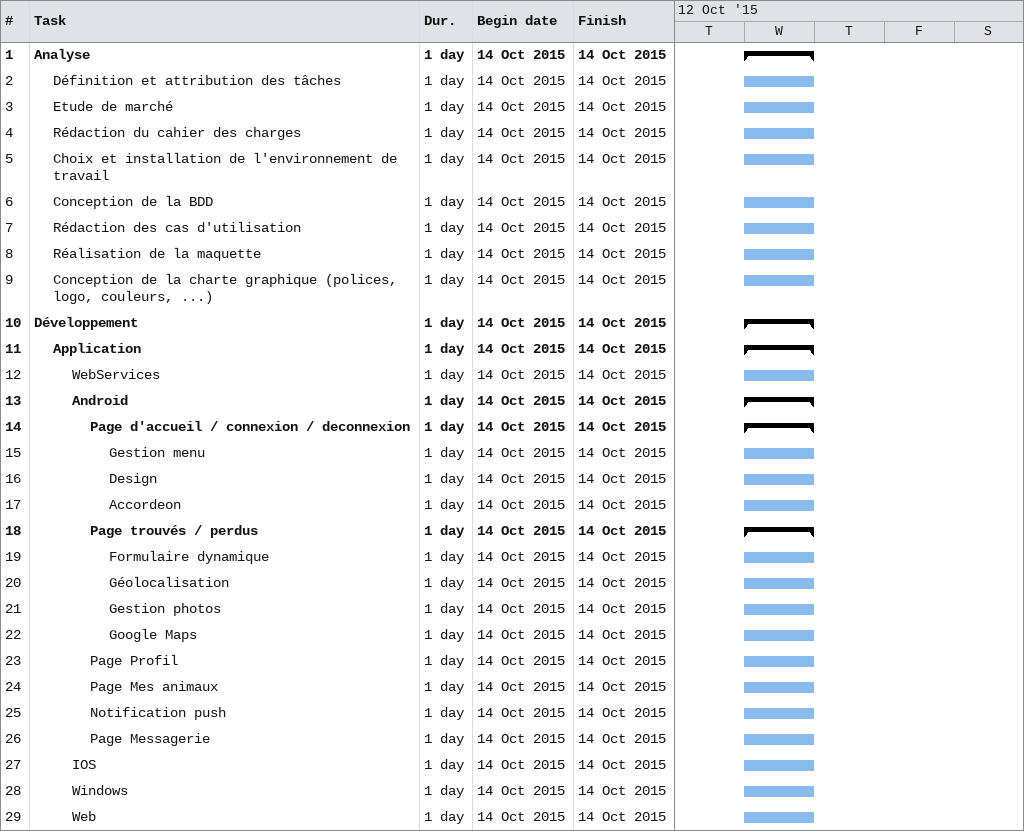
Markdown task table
| ID | Level | Task | Duration | Start | Finish |
|---|---|---|---|---|---|
| 1 | 1 | **Analyse** | 1d | 2015-10-14 | 2015-10-14 |
| 2 | 2 | Définition et attribution des tâches | 1d | 2015-10-14 | 2015-10-14 |
| 3 | 2 | Etude de marché | 1d | 2015-10-14 | 2015-10-14 |
| 4 | 2 | Rédaction du cahier des charges | 1d | 2015-10-14 | 2015-10-14 |
| 5 | 2 | Choix et installation de l'environnement de travail | 1d | 2015-10-14 | 2015-10-14 |
| 6 | 2 | Conception de la BDD | 1d | 2015-10-14 | 2015-10-14 |
| 7 | 2 | Rédaction des cas d'utilisation | 1d | 2015-10-14 | 2015-10-14 |
| 8 | 2 | Réalisation de la maquette | 1d | 2015-10-14 | 2015-10-14 |
| 9 | 2 | Conception de la charte graphique (polices, logo, couleurs, ...) | 1d | 2015-10-14 | 2015-10-14 |
| 10 | 1 | **Développement** | 1d | 2015-10-14 | 2015-10-14 |
| 11 | 2 | **Application** | 1d | 2015-10-14 | 2015-10-14 |
| 12 | 3 | WebServices | 1d | 2015-10-14 | 2015-10-14 |
| 13 | 3 | **Android** | 1d | 2015-10-14 | 2015-10-14 |
| 14 | 4 | **Page d'accueil / connexion / deconnexion** | 1d | 2015-10-14 | 2015-10-14 |
| 15 | 5 | Gestion menu | 1d | 2015-10-14 | 2015-10-14 |
| 16 | 5 | Design | 1d | 2015-10-14 | 2015-10-14 |
| 17 | 5 | Accordeon | 1d | 2015-10-14 | 2015-10-14 |
| 18 | 4 | **Page trouvés / perdus** | 1d | 2015-10-14 | 2015-10-14 |
| 19 | 5 | Formulaire dynamique | 1d | 2015-10-14 | 2015-10-14 |
| 20 | 5 | Géolocalisation | 1d | 2015-10-14 | 2015-10-14 |
| 21 | 5 | Gestion photos | 1d | 2015-10-14 | 2015-10-14 |
| 22 | 5 | Google Maps | 1d | 2015-10-14 | 2015-10-14 |
| 23 | 4 | Page Profil | 1d | 2015-10-14 | 2015-10-14 |
| 24 | 4 | Page Mes animaux | 1d | 2015-10-14 | 2015-10-14 |
| 25 | 4 | Notification push | 1d | 2015-10-14 | 2015-10-14 |
| 26 | 4 | Page Messagerie | 1d | 2015-10-14 | 2015-10-14 |
| 27 | 3 | IOS | 1d | 2015-10-14 | 2015-10-14 |
| 28 | 3 | Windows | 1d | 2015-10-14 | 2015-10-14 |
| 29 | 3 | Web | 1d | 2015-10-14 | 2015-10-14 |
